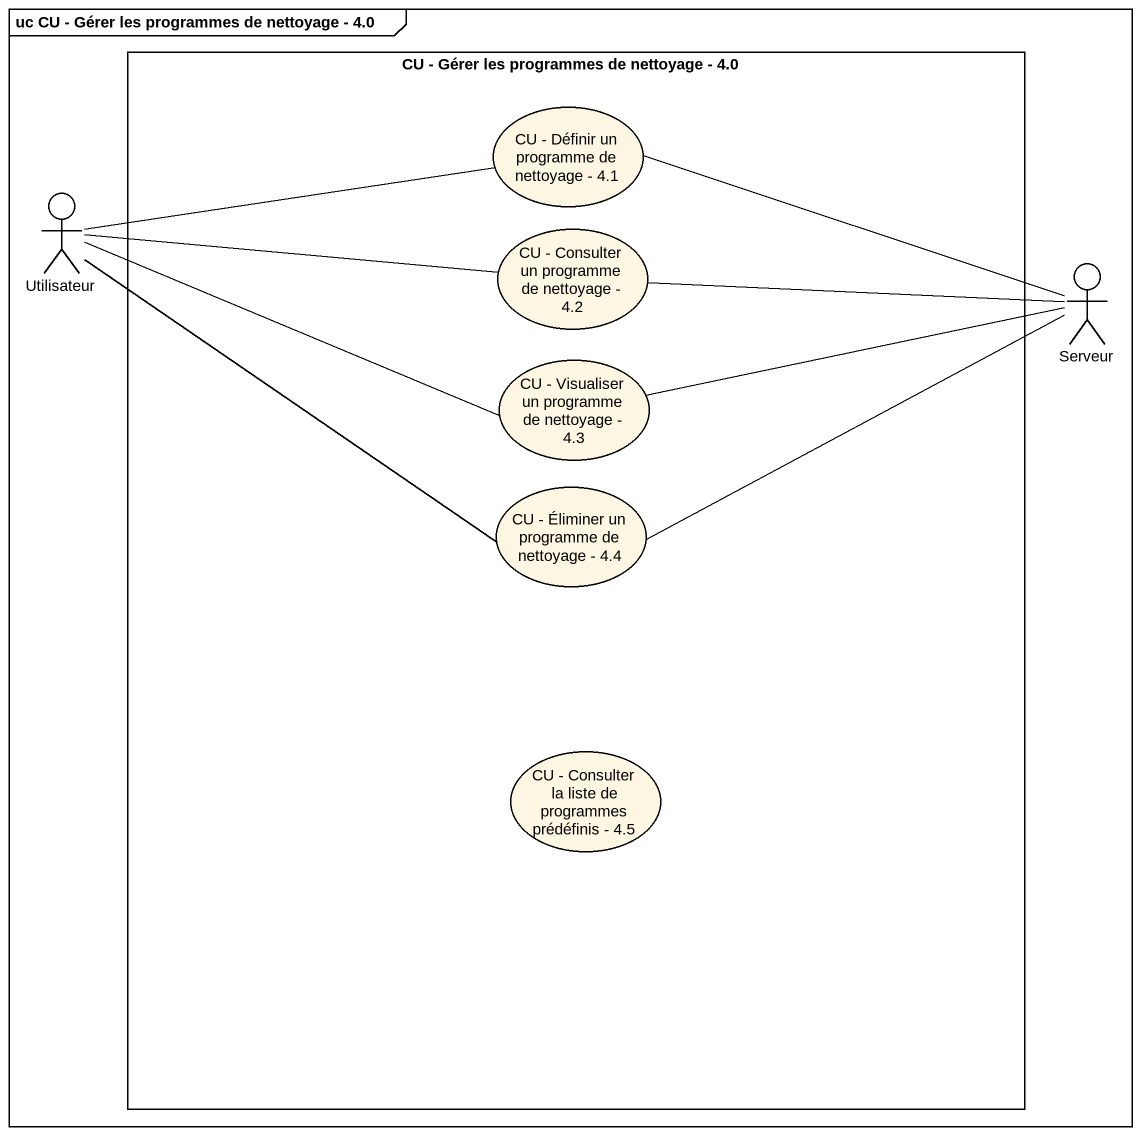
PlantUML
@startuml
mainframe uc CU - Gérer les programmes de nettoyage - 4.0
rectangle "CU - Gérer les programmes de nettoyage - 4.0" as CU_Gérer_les_programmes_de {
  usecase "CU - Définir un programme de nettoyage - 4.1" as CU_Définir_un_programme_de
  usecase "CU - Consulter un programme de nettoyage - 4.2" as CU_Consulter_un_programme
  usecase "CU - Visualiser un programme de nettoyage - 4.3" as CU_Visualiser_un_programme
  usecase "CU - Éliminer un programme de nettoyage - 4.4" as CU_Éliminer_un_programme_de
  usecase "CU - Consulter la liste de programmes prédéfinis - 4.5" as CU_Consulter_la_liste_de
}
actor Utilisateur
actor Serveur
Utilisateur -right- CU_Définir_un_programme_de
Utilisateur -right- CU_Consulter_un_programme
Utilisateur -right- CU_Visualiser_un_programme
Utilisateur -right- CU_Éliminer_un_programme_de
Serveur -left- CU_Définir_un_programme_de
Serveur -left- CU_Consulter_un_programme
Serveur -left- CU_Visualiser_un_programme
Serveur -left- CU_Éliminer_un_programme_de
@enduml
